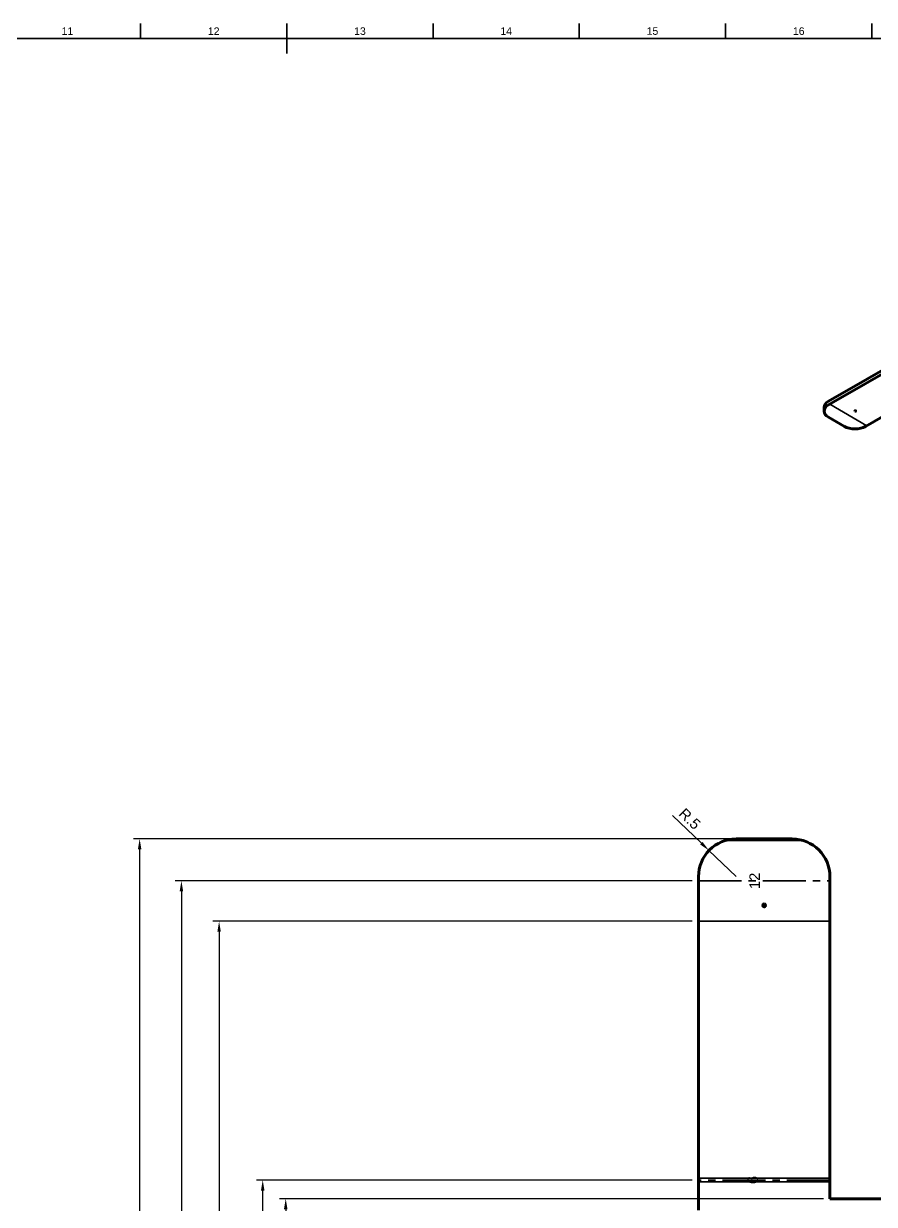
# Model space of a CAD drawing. Header units: millimetres. Extents: x 0 to 1189, y 0 to 841.
# Drawn here: x 511.9 to 795.2, y 442.5 to 836 of the extents above; entities that cross this region are included whole.
import ezdxf
from ezdxf import colors
from ezdxf.entities.mleader import LeaderData, LeaderLine
from ezdxf.enums import TextEntityAlignment as Align
from ezdxf.math import Vec2, Vec3

# ---------------------------------------------------------------- set-up
doc = ezdxf.new("R2010")
doc.units = ezdxf.units.MM
doc.header["$LTSCALE"] = 0.75
doc.linetypes.add('CENTER2', pattern=[28.575, 19.05, -3.175, 3.175, -3.175])
for name, color, linetype, lineweight in [('Bend Center', 7, 'CENTER2', 35), ('BendIds', 7, 'Continuous', 35), ('BORDER', 7, 'Continuous', 35), ('FD_Dimensions', 7, 'Continuous', 35), ('Visible', 7, 'Continuous', 70), ('Visible Narrow', 7, 'Continuous', 35)]:
    doc.layers.add(name, color=color, linetype=linetype, lineweight=lineweight)
doc.styles.add('FusionTitle', font='Arial.ttf')
doc.styles.get("Standard").update_dxf_attribs({"font": 'Arial.ttf'})
doc.dimstyles.new('Dim-ISO-25', dxfattribs={"dimtxt": 3.5, "dimasz": 3.5, "dimexe": 2.1, "dimexo": 2.1, "dimgap": 1.4, "dimtad": 1, "dimzin": 12, "dimdsep": 46, "dimtxsty": 'Standard', "dimcen": 0, "dimazin": 3, "dimtp": 0.1, "dimtm": 0.1, "dimtfac": 0.714286, "dimtmove": 0, "dimatfit": 3, "dimfxl": 1, "dimtzin": 12, "dimarcsym": 0})

# ---------------------------------------------------------------- blocks, each defined once
blk = doc.blocks.new('ISO_A0_SHEET')
at = {"layer": 'BORDER'}
for p, q in [((550.791667, 836), (550.791667, 831)), ((599.5, 836), (599.5, 826)), ((648.208333, 836), (648.208333, 831)), ((696.916666, 836), (696.916666, 831)), ((745.624999, 836), (745.624999, 831)), ((794.333332, 836), (794.333332, 831)), ((20, 831), (1179, 831))]:
    blk.add_line(p, q, dxfattribs=at)
at = {"layer": 'BORDER', "style": 'FusionTitle'}
for s, p in [('11', (526.4375, 833.5)), ('12', (575.145833, 833.5)), ('13', (623.854167, 833.5)), ('14', (672.5625, 833.5)), ('15', (721.270833, 833.5)), ('16', (769.979166, 833.5))]:
    blk.add_text(s, height=2.5, dxfattribs=at).set_placement(p, align=Align.MIDDLE)
blk = doc.blocks.new('*D102')
at = {"layer": 'Defpoints', "color": 0, "transparency": 16777216}
for p in [(740.085759, 560.443072), (749.099343, 551.782519)]:
    blk.add_point(p, dxfattribs=at)
at = {"layer": 'FD_Dimensions', "color": 0, "lineweight": -2, "transparency": 16777216}
for p, q in [((727.950837, 572.102709), (737.561954, 562.868028)), ((749.099343, 551.782519), (740.085759, 560.443072))]:
    blk.add_line(p, q, dxfattribs=at)
at = {"layer": 'FD_Dimensions', "color": 0, "transparency": 16777216}
blk.add_solid([(737.966113, 563.288662), (737.157795, 562.447393), (740.085759, 560.443072)], dxfattribs=at)
at = {"layer": 'FD_Dimensions', "color": 0, "transparency": 16777216, "insert": (733.69763, 570.99079), "char_height": 3.5, "attachment_point": 5, "rotation": 316.14432001}
blk.add_mtext('R.5', dxfattribs=at)
blk = doc.blocks.new('*D106')
at = {"layer": 'Defpoints', "color": 0, "transparency": 16777216}
for p in [(591.478504, 450.632471), (736.599348, 450.632471), (736.599335, 315.632579)]:
    blk.add_point(p, dxfattribs=at)
at = {"layer": 'FD_Dimensions', "color": 0, "lineweight": -2, "transparency": 16777216}
for p, q in [((734.499348, 450.632471), (589.378504, 450.632471)), ((591.478504, 319.132579), (591.478504, 447.132471)), ((734.499335, 315.632579), (589.378504, 315.632579))]:
    blk.add_line(p, q, dxfattribs=at)
at = {"layer": 'FD_Dimensions', "color": 0, "transparency": 16777216}
for points in [[(590.895171, 447.132471), (592.061838, 447.132471), (591.478504, 450.632471)], [(590.895171, 319.132579), (592.061838, 319.132579), (591.478504, 315.632579)]]:
    blk.add_solid(points, dxfattribs=at)
at = {"layer": 'FD_Dimensions', "color": 0, "transparency": 16777216, "insert": (588.298661, 383.132525), "char_height": 3.5, "attachment_point": 5, "rotation": 90}
blk.add_mtext('5.4', dxfattribs=at)
blk = doc.blocks.new('*D107')
at = {"layer": 'Defpoints', "color": 0, "transparency": 16777216}
for p in [(736.599348, 550.325601), (564.40285, 215.939449), (736.599316, 215.939449)]:
    blk.add_point(p, dxfattribs=at)
at = {"layer": 'FD_Dimensions', "color": 0, "lineweight": -2, "transparency": 16777216}
for p, q in [((734.499348, 550.325601), (562.30285, 550.325601)), ((564.40285, 546.825601), (564.40285, 219.439449)), ((734.499316, 215.939449), (562.30285, 215.939449))]:
    blk.add_line(p, q, dxfattribs=at)
at = {"layer": 'FD_Dimensions', "color": 0, "transparency": 16777216}
for points in [[(563.819517, 546.825601), (564.986183, 546.825601), (564.40285, 550.325601)], [(563.819517, 219.439449), (564.986183, 219.439449), (564.40285, 215.939449)]]:
    blk.add_solid(points, dxfattribs=at)
at = {"layer": 'FD_Dimensions', "color": 0, "transparency": 16777216, "insert": (561.214651, 383.132525), "char_height": 3.5, "attachment_point": 5, "rotation": 90}
blk.add_mtext('13.38', dxfattribs=at)
blk = doc.blocks.new('*D108')
at = {"layer": 'Defpoints', "color": 0, "transparency": 16777216}
for p in [(736.599348, 536.837696), (576.958719, 229.427353), (736.599318, 229.427353)]:
    blk.add_point(p, dxfattribs=at)
at = {"layer": 'FD_Dimensions', "color": 0, "lineweight": -2, "transparency": 16777216}
for p, q in [((734.499348, 536.837696), (574.858719, 536.837696)), ((576.958719, 533.337696), (576.958719, 232.927353)), ((734.499318, 229.427353), (574.858719, 229.427353))]:
    blk.add_line(p, q, dxfattribs=at)
at = {"layer": 'FD_Dimensions', "color": 0, "transparency": 16777216}
for points in [[(576.375385, 533.337696), (577.542052, 533.337696), (576.958719, 536.837696)], [(576.375385, 232.927353), (577.542052, 232.927353), (576.958719, 229.427353)]]:
    blk.add_solid(points, dxfattribs=at)
at = {"layer": 'FD_Dimensions', "color": 0, "transparency": 16777216, "insert": (573.770519, 383.132525), "char_height": 3.5, "attachment_point": 5, "rotation": 90}
blk.add_mtext('12.3', dxfattribs=at)
blk = doc.blocks.new('*D109')
at = {"layer": 'Defpoints', "color": 0, "transparency": 16777216}
for p in [(749.099326, 564.282515), (550.487057, 201.982533), (749.099291, 201.982533)]:
    blk.add_point(p, dxfattribs=at)
at = {"layer": 'FD_Dimensions', "color": 0, "lineweight": -2, "transparency": 16777216}
for p, q in [((746.999326, 564.282515), (548.387057, 564.282515)), ((550.487057, 560.782515), (550.487057, 205.482533)), ((746.999291, 201.982533), (548.387057, 201.982533))]:
    blk.add_line(p, q, dxfattribs=at)
at = {"layer": 'FD_Dimensions', "color": 0, "transparency": 16777216}
for points in [[(549.903724, 560.782515), (551.070391, 560.782515), (550.487057, 564.282515)], [(549.903724, 205.482533), (551.070391, 205.482533), (550.487057, 201.982533)]]:
    blk.add_solid(points, dxfattribs=at)
at = {"layer": 'FD_Dimensions', "color": 0, "transparency": 16777216, "insert": (547.300052, 383.132524), "char_height": 3.5, "attachment_point": 5, "rotation": 90}
blk.add_mtext('14.49', dxfattribs=at)
blk = doc.blocks.new('*D123')
at = {"layer": 'Defpoints', "color": 0, "transparency": 16777216}
for p in [(780.349331, 444.382459), (599.134646, 321.882564), (780.349307, 321.882564)]:
    blk.add_point(p, dxfattribs=at)
at = {"layer": 'FD_Dimensions', "color": 0, "lineweight": -2, "transparency": 16777216}
for p, q in [((778.249331, 444.382459), (597.034646, 444.382459)), ((599.134646, 440.882459), (599.134646, 325.382564)), ((778.249307, 321.882564), (597.034646, 321.882564))]:
    blk.add_line(p, q, dxfattribs=at)
at = {"layer": 'FD_Dimensions', "color": 0, "transparency": 16777216}
for points in [[(598.551312, 440.882459), (599.717979, 440.882459), (599.134646, 444.382459)], [(598.551312, 325.382564), (599.717979, 325.382564), (599.134646, 321.882564)]]:
    blk.add_solid(points, dxfattribs=at)
at = {"layer": 'FD_Dimensions', "color": 0, "transparency": 16777216, "insert": (595.94764, 383.132512), "char_height": 3.5, "attachment_point": 5, "rotation": 90}
blk.add_mtext('4.9', dxfattribs=at)

msp = doc.modelspace()

# ---------------------------------------------------------------- linework, layer by layer
at = {"layer": 'Bend Center', "extrusion": (-1e-16, 0.816497, -0.57735)}
msp.add_line((792.667, 702.004), (780.293, 709.148), dxfattribs=at)
at = {"layer": 'Bend Center', "extrusion": (0, 0, -1)}
for p, q in [((736.599, 550.326), (780.349, 550.326)), ((780.349, 450.632), (736.599, 450.632))]:
    msp.add_line(p, q, dxfattribs=at)
at = {"layer": 'Visible', "extrusion": (-1e-16, 0.816497, -0.57735)}
for p, q in [((779.881, 710.135), (810.258, 727.673)), ((779.881, 708.91), (811.319, 727.061)), ((820.697, 718.186), (792.255, 701.766)), ((778.417, 706.869), (778.417, 708.094)), ((785.184, 701.766), (779.881, 704.828))]:
    msp.add_line(p, q, dxfattribs=at)
at = {"layer": 'Visible', "extrusion": (0, 0, -1)}
for p, q in [((767.849, 564.283), (749.099, 564.283)), ((736.599, 551.782), (736.599, 440.633)), ((780.349, 450.039), (780.349, 551.782)), ((780.349, 444.382), (780.349, 450.039)), ((800.099, 444.382), (780.349, 444.382))]:
    msp.add_line(p, q, dxfattribs=at)
msp.add_arc((-749.099, 551.782), 12.5, 359.99992, 89.99993, dxfattribs=at)
at = {"layer": 'Visible'}
msp.add_arc((767.849, 551.782), 12.5, 0.00002, 90.00004, dxfattribs=at)
at = {"layer": 'Visible', "extrusion": (2e-16, 4e-16, -1)}
for centre, major_axis, start_param, end_param in [((783.417, 708.094), (-5, 0), 0, 0.7853998), ((788.72, 703.807), (5, 0), 0.7853987, 2.3561955)]:
    msp.add_ellipse(centre, major_axis=major_axis, ratio=0.5773503, start_param=start_param, end_param=end_param, dxfattribs=at)
at = {"layer": 'Visible', "extrusion": (2e-16, 6e-16, -1)}
msp.add_ellipse((783.417, 706.869), major_axis=(5, 0), ratio=0.5773503, start_param=2.356196, end_param=3.9269925, dxfattribs=at)
at = {"layer": 'Visible', "extrusion": (1.27307e-11, 1.9368e-12, -1)}
msp.add_open_spline([(788.651, 706.821), (788.494, 706.909), (788.789, 707.084), (788.946, 706.995), (789.102, 706.907), (788.807, 706.733), (788.651, 706.821)], degree=3, knots=[0, 0, 0, 0, 0.006558112, 0.006558112, 0.006558112, 0.013116224, 0.013116224, 0.013116224, 0.013116224], dxfattribs=at)
at = {"layer": 'Visible'}
msp.add_open_spline([(758.499, 542.677), (759.045, 542.671), (759.033, 541.615), (758.486, 541.62), (757.94, 541.626), (757.952, 542.683), (758.499, 542.677)], degree=3, knots=[0, 0, 0, 0, 0.006562125, 0.006562125, 0.006562125, 0.013124251, 0.013124251, 0.013124251, 0.013124251], dxfattribs=at)
at = {"layer": 'Visible Narrow', "extrusion": (0, 0, -1)}
for p, q in [((745.707, 563.813), (771.241, 563.813)), ((736.599, 536.838), (780.349, 536.838)), ((780.349, 451.226), (736.599, 451.226)), ((780.349, 450.039), (736.599, 450.039))]:
    msp.add_line(p, q, dxfattribs=at)

# ---------------------------------------------------------------- block references
at = {"layer": 'BORDER'}
msp.add_blockref('ISO_A0_SHEET', (0, 0), dxfattribs=at)

# ---------------------------------------------------------------- dimensions: what is measured, and where the dimension line sits
at = {"layer": 'FD_Dimensions'}
dim = msp.add_radius_dim(center=(749.099, 551.782), mpoint=(740.086, 560.443), dimstyle='Dim-ISO-25', override={"dimlfac": 0.04, "dimse1": 1, "dimclrd": 0, "dimclre": 0}, dxfattribs=at)
dim.commit()
dim.dimension.update_dxf_attribs({"geometry": '*D102', "text_midpoint": (733.698, 570.991)})
for base, p1, p2, angle, picture, middle in [((550.487, 201.983), (749.099, 564.283), (749.099, 201.983), 270.00001, '*D109', (547.3, 383.133)), ((599.135, 321.883), (780.349, 444.382), (780.349, 321.883), 269.99996, '*D123', (595.948, 383.133))]:
    dim = msp.add_linear_dim(base=base, p1=p1, p2=p2, angle=angle, dimstyle='Dim-ISO-25', override={"dimlfac": 0.04, "dimclrd": 0, "dimclre": 0}, dxfattribs=at)
    dim.commit()
    dim.dimension.update_dxf_attribs({"geometry": picture, "text_midpoint": middle})
for base, p1, p2, angle, picture, middle in [((564.403, 215.939), (736.599, 550.326), (736.599, 215.939), 90, '*D107', (564.403, 383.133)), ((576.959, 229.427), (736.599, 536.838), (736.599, 229.427), 270, '*D108', (576.959, 383.133)), ((591.479, 450.632), (736.599, 315.633), (736.599, 450.632), 89.99999, '*D106', (591.479, 383.133))]:
    dim = msp.add_linear_dim(base=base, p1=p1, p2=p2, angle=angle, dimstyle='Dim-ISO-25', override={"dimlfac": 0.04}, dxfattribs=at)
    dim.commit()
    dim.dimension.update_dxf_attribs({"geometry": picture, "text_midpoint": middle, "dimtype": 160})

# ---------------------------------------------------------------- leaders
at = {"layer": 'BendIds'}
ml = msp.add_multileader_mtext('Standard', dxfattribs=at)
ml.set_content('12', color=256)
ml.set_leader_properties()
ml.build(insert=Vec2(0, 0))
ml.multileader.update_dxf_attribs({"leader_type": 0, "text_attachment_direction": 1, "text_left_attachment_type": 5, "text_right_attachment_type": 5, "dogleg_length": 0, "arrow_head_size": 3.5})
ctx = ml.context
ctx.base_point, ctx.char_height, ctx.arrow_head_size, ctx.landing_gap_size, ctx.plane_origin, ctx.plane_x_axis, ctx.plane_y_axis = Vec3(757.074, 550.326), 3.5, 3.5, 0, Vec3(758.474, 215.939), Vec3(0, 1), Vec3(-1, 0)
ctx.left_attachment, ctx.right_attachment, ctx.text_align_type = 5, 5, 1
notes = []
notes.append((ctx, [(0, (1, 1, 1), (757.074, 550.326), (1, 0), 0, [(0, [(758.474, 550.326)], 0, [])])]))
ctx.mtext.insert, ctx.mtext.text_direction, ctx.mtext.rotation, ctx.mtext.alignment, ctx.mtext.flow_direction = Vec3(753.56, 550.326), Vec3(0, 1), 1.570796, 2, 5
ml = msp.add_multileader_mtext('Standard', dxfattribs=at)
ml.set_content('6', color=256)
ml.set_leader_properties()
ml.build(insert=Vec2(0, 0))
ml.multileader.update_dxf_attribs({"leader_type": 0, "text_attachment_direction": 1, "text_left_attachment_type": 5, "text_right_attachment_type": 5, "dogleg_length": 0, "arrow_head_size": 3.5})
ctx = ml.context
ctx.base_point, ctx.char_height, ctx.arrow_head_size, ctx.landing_gap_size, ctx.plane_origin, ctx.plane_x_axis, ctx.plane_y_axis = Vec3(756.481, 450.632), 3.5, 3.5, 0, Vec3(885.474, 315.633), Vec3(0, 1), Vec3(-1, 0)
ctx.left_attachment, ctx.right_attachment, ctx.text_align_type = 5, 5, 1
notes.append((ctx, [(0, (1, 1, 1), (756.481, 450.632), (1, 0), 0, [(0, [(758.474, 450.632)], 0, [])])]))
ctx.mtext.insert, ctx.mtext.text_direction, ctx.mtext.rotation, ctx.mtext.alignment, ctx.mtext.flow_direction = Vec3(752.907, 450.632), Vec3(0, 1), 1.570796, 2, 5
ml = msp.add_multileader_mtext('Standard', dxfattribs=at)
ml.set_content('6', color=256)
ml.set_leader_properties()
ml.build(insert=Vec2(0, 0))
ml.multileader.update_dxf_attribs({"leader_type": 0, "text_attachment_direction": 1, "text_left_attachment_type": 5, "text_right_attachment_type": 5, "dogleg_length": 0, "arrow_head_size": 3.5})
ctx = ml.context
ctx.base_point, ctx.char_height, ctx.arrow_head_size, ctx.landing_gap_size, ctx.plane_origin, ctx.plane_x_axis, ctx.plane_y_axis = Vec3(756.481, 450.632), 3.5, 3.5, 0, Vec3(948.974, 315.633), Vec3(0, 1), Vec3(-1, 0)
ctx.left_attachment, ctx.right_attachment, ctx.text_align_type = 5, 5, 1
notes.append((ctx, [(0, (1, 1, 1), (756.481, 450.632), (1, 0), 0, [(0, [(758.474, 450.632)], 0, [])])]))
ctx.mtext.insert, ctx.mtext.text_direction, ctx.mtext.rotation, ctx.mtext.alignment, ctx.mtext.flow_direction = Vec3(752.907, 450.632), Vec3(0, 1), 1.570796, 2, 5
ml = msp.add_multileader_mtext('Standard', dxfattribs=at)
ml.set_content('6', color=256)
ml.set_leader_properties()
ml.build(insert=Vec2(0, 0))
ml.multileader.update_dxf_attribs({"leader_type": 0, "text_attachment_direction": 1, "text_left_attachment_type": 5, "text_right_attachment_type": 5, "dogleg_length": 0, "arrow_head_size": 3.5})
ctx = ml.context
ctx.base_point, ctx.char_height, ctx.arrow_head_size, ctx.landing_gap_size, ctx.plane_origin, ctx.plane_x_axis, ctx.plane_y_axis = Vec3(756.481, 450.632), 3.5, 3.5, 0, Vec3(821.974, 315.633), Vec3(0, 1), Vec3(-1, 0)
ctx.left_attachment, ctx.right_attachment, ctx.text_align_type = 5, 5, 1
notes.append((ctx, [(0, (1, 1, 1), (756.481, 450.632), (1, 0), 0, [(0, [(758.474, 450.632)], 0, [])])]))
ctx.mtext.insert, ctx.mtext.text_direction, ctx.mtext.rotation, ctx.mtext.alignment, ctx.mtext.flow_direction = Vec3(752.907, 450.632), Vec3(0, 1), 1.570796, 2, 5
ml = msp.add_multileader_mtext('Standard', dxfattribs=at)
ml.set_content('6', color=256)
ml.set_leader_properties()
ml.build(insert=Vec2(0, 0))
ml.multileader.update_dxf_attribs({"leader_type": 0, "text_attachment_direction": 1, "text_left_attachment_type": 5, "text_right_attachment_type": 5, "dogleg_length": 0, "arrow_head_size": 3.5})
ctx = ml.context
ctx.base_point, ctx.char_height, ctx.arrow_head_size, ctx.landing_gap_size, ctx.plane_origin, ctx.plane_x_axis, ctx.plane_y_axis = Vec3(756.481, 450.632), 3.5, 3.5, 0, Vec3(1012.474, 315.633), Vec3(0, 1), Vec3(-1, 0)
ctx.left_attachment, ctx.right_attachment, ctx.text_align_type = 5, 5, 1
notes.append((ctx, [(0, (1, 1, 1), (756.481, 450.632), (1, 0), 0, [(0, [(758.474, 450.632)], 0, [])])]))
ctx.mtext.insert, ctx.mtext.text_direction, ctx.mtext.rotation, ctx.mtext.alignment, ctx.mtext.flow_direction = Vec3(752.907, 450.632), Vec3(0, 1), 1.570796, 2, 5
ml = msp.add_multileader_mtext('Standard', dxfattribs=at)
ml.set_content('6', color=256)
ml.set_leader_properties()
ml.build(insert=Vec2(0, 0))
ml.multileader.update_dxf_attribs({"leader_type": 0, "text_attachment_direction": 1, "text_left_attachment_type": 5, "text_right_attachment_type": 5, "dogleg_length": 0, "arrow_head_size": 3.5})
ctx = ml.context
ctx.base_point, ctx.char_height, ctx.arrow_head_size, ctx.landing_gap_size, ctx.plane_origin, ctx.plane_x_axis, ctx.plane_y_axis = Vec3(756.481, 450.632), 3.5, 3.5, 0, Vec3(758.474, 315.633), Vec3(0, 1), Vec3(-1, 0)
ctx.left_attachment, ctx.right_attachment, ctx.text_align_type = 5, 5, 1
notes.append((ctx, [(0, (1, 1, 1), (756.481, 450.632), (1, 0), 0, [(0, [(758.474, 450.632)], 0, [])])]))
ctx.mtext.insert, ctx.mtext.text_direction, ctx.mtext.rotation, ctx.mtext.alignment, ctx.mtext.flow_direction = Vec3(752.907, 450.632), Vec3(0, 1), 1.570796, 2, 5
ml = msp.add_multileader_mtext('Standard', dxfattribs=at)
ml.set_content('6', color=256)
ml.set_leader_properties()
ml.build(insert=Vec2(0, 0))
ml.multileader.update_dxf_attribs({"leader_type": 0, "text_attachment_direction": 1, "text_left_attachment_type": 5, "text_right_attachment_type": 5, "dogleg_length": 0, "arrow_head_size": 3.5})
ctx = ml.context
ctx.base_point, ctx.char_height, ctx.arrow_head_size, ctx.landing_gap_size, ctx.plane_origin, ctx.plane_x_axis, ctx.plane_y_axis = Vec3(756.481, 450.632), 3.5, 3.5, 0, Vec3(885.474, 315.633), Vec3(0, 1), Vec3(-1, 0)
ctx.left_attachment, ctx.right_attachment, ctx.text_align_type = 5, 5, 1
notes.append((ctx, [(0, (1, 1, 1), (756.481, 450.632), (1, 0), 0, [(0, [(758.474, 450.632)], 0, [])])]))
ctx.mtext.insert, ctx.mtext.text_direction, ctx.mtext.rotation, ctx.mtext.alignment, ctx.mtext.flow_direction = Vec3(752.907, 450.632), Vec3(0, 1), 1.570796, 2, 5
ml = msp.add_multileader_mtext('Standard', dxfattribs=at)
ml.set_content('6', color=256)
ml.set_leader_properties()
ml.build(insert=Vec2(0, 0))
ml.multileader.update_dxf_attribs({"leader_type": 0, "text_attachment_direction": 1, "text_left_attachment_type": 5, "text_right_attachment_type": 5, "dogleg_length": 0, "arrow_head_size": 3.5})
ctx = ml.context
ctx.base_point, ctx.char_height, ctx.arrow_head_size, ctx.landing_gap_size, ctx.plane_origin, ctx.plane_x_axis, ctx.plane_y_axis = Vec3(756.481, 450.632), 3.5, 3.5, 0, Vec3(821.974, 315.633), Vec3(0, 1), Vec3(-1, 0)
ctx.left_attachment, ctx.right_attachment, ctx.text_align_type = 5, 5, 1
notes.append((ctx, [(0, (1, 1, 1), (756.481, 450.632), (1, 0), 0, [(0, [(758.474, 450.632)], 0, [])])]))
ctx.mtext.insert, ctx.mtext.text_direction, ctx.mtext.rotation, ctx.mtext.alignment, ctx.mtext.flow_direction = Vec3(752.907, 450.632), Vec3(0, 1), 1.570796, 2, 5
ml = msp.add_multileader_mtext('Standard', dxfattribs=at)
ml.set_content('6', color=256)
ml.set_leader_properties()
ml.build(insert=Vec2(0, 0))
ml.multileader.update_dxf_attribs({"leader_type": 0, "text_attachment_direction": 1, "text_left_attachment_type": 5, "text_right_attachment_type": 5, "dogleg_length": 0, "arrow_head_size": 3.5})
ctx = ml.context
ctx.base_point, ctx.char_height, ctx.arrow_head_size, ctx.landing_gap_size, ctx.plane_origin, ctx.plane_x_axis, ctx.plane_y_axis = Vec3(756.481, 450.632), 3.5, 3.5, 0, Vec3(1012.474, 315.633), Vec3(0, 1), Vec3(-1, 0)
ctx.left_attachment, ctx.right_attachment, ctx.text_align_type = 5, 5, 1
notes.append((ctx, [(0, (1, 1, 1), (756.481, 450.632), (1, 0), 0, [(0, [(758.474, 450.632)], 0, [])])]))
ctx.mtext.insert, ctx.mtext.text_direction, ctx.mtext.rotation, ctx.mtext.alignment, ctx.mtext.flow_direction = Vec3(752.907, 450.632), Vec3(0, 1), 1.570796, 2, 5
ml = msp.add_multileader_mtext('Standard', dxfattribs=at)
ml.set_content('6', color=256)
ml.set_leader_properties()
ml.build(insert=Vec2(0, 0))
ml.multileader.update_dxf_attribs({"leader_type": 0, "text_attachment_direction": 1, "text_left_attachment_type": 5, "text_right_attachment_type": 5, "dogleg_length": 0, "arrow_head_size": 3.5})
ctx = ml.context
ctx.base_point, ctx.char_height, ctx.arrow_head_size, ctx.landing_gap_size, ctx.plane_origin, ctx.plane_x_axis, ctx.plane_y_axis = Vec3(756.481, 450.632), 3.5, 3.5, 0, Vec3(948.974, 315.633), Vec3(0, 1), Vec3(-1, 0)
ctx.left_attachment, ctx.right_attachment, ctx.text_align_type = 5, 5, 1
notes.append((ctx, [(0, (1, 1, 1), (756.481, 450.632), (1, 0), 0, [(0, [(758.474, 450.632)], 0, [])])]))
ctx.mtext.insert, ctx.mtext.text_direction, ctx.mtext.rotation, ctx.mtext.alignment, ctx.mtext.flow_direction = Vec3(752.907, 450.632), Vec3(0, 1), 1.570796, 2, 5
for ctx, leaders in notes:
    for number, flags, end, landing, length, lines in leaders:
        leader = LeaderData()
        leader.index, (leader.has_last_leader_line, leader.has_dogleg_vector, leader.attachment_direction) = number, flags
        leader.last_leader_point, leader.dogleg_vector, leader.dogleg_length = Vec3(end), Vec3(landing), length
        for number, points, colour, breaks in lines:
            line = LeaderLine()
            line.index, line.vertices, line.color, line.breaks = number, Vec3.list(points), colors.encode_raw_color(colour), breaks
            leader.lines.append(line)
        ctx.leaders.append(leader)

doc.saveas('drawing.dxf')
